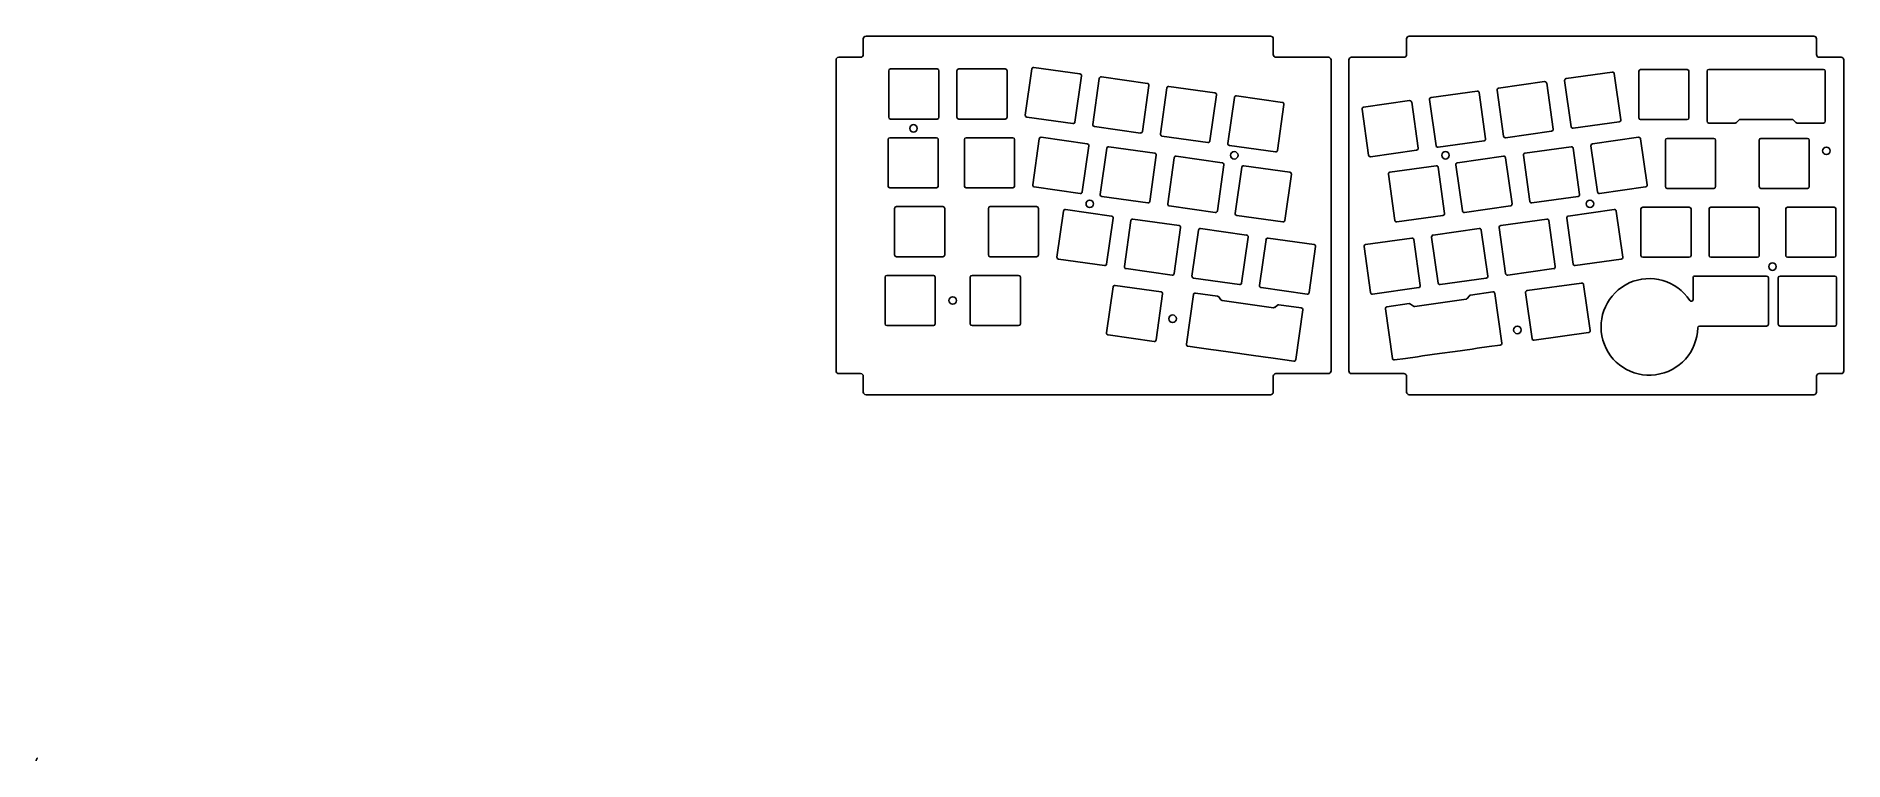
# Model space of a CAD drawing. Header units: millimetres. Extents: x -257 to 248, y -741 to -539.
import ezdxf

# ---------------------------------------------------------------- set-up
doc = ezdxf.new("R2010")
doc.units = ezdxf.units.MM
doc.layers.add('Default', color=7, linetype='Continuous')
doc.layers.add('预设值', color=7, linetype='Continuous')

msp = doc.modelspace()

# ---------------------------------------------------------------- linework, layer by layer
at = {"color": 7, "linetype": 'Continuous'}
for p, q in [((209.51, -548.71), (209.51, -562.21)), ((210.6, -548.21), (210.01, -548.21)), ((217.6, -548.21), (210.6, -548.21)), ((219.04, -548.21), (217.6, -548.21)), ((223.51, -548.21), (219.04, -548.21)), ((228.56, -548.21), (223.51, -548.21)), ((233.04, -548.21), (228.56, -548.21)), ((234.48, -548.21), (233.04, -548.21)), ((241.48, -548.21), (234.48, -548.21)), ((242.06, -548.21), (241.48, -548.21)), ((242.56, -562.21), (242.56, -548.71)), ((210.6, -563.21), (217.39, -563.21)), ((234.68, -563.21), (241.48, -563.21)), ((72.78, -611.62), (66.55, -610.74)), ((149.67, -610.41), (143.44, -611.28)), ((152.18, -624.7), (150.23, -610.83)), ((65.99, -611.17), (64.04, -625.03)), ((96.14, -614.9), (89.9, -614.02)), ((94.61, -629.33), (96.56, -615.46)), ((119.66, -615.13), (121.6, -628.99)), ((126.31, -613.69), (120.08, -614.57)), ((64.46, -625.6), (67.61, -626.04)), ((67.61, -626.04), (70.9, -626.5)), ((143.89, -626.37), (145.32, -626.17)), ((145.32, -626.17), (148.61, -625.7)), ((148.61, -625.7), (151.75, -625.26)), ((70.9, -626.5), (72.32, -626.7)), ((72.32, -626.7), (77.04, -627.36)), ((77.04, -627.36), (81.47, -627.99)), ((81.47, -627.99), (86.19, -628.65)), ((86.19, -628.65), (87.61, -628.85)), ((87.61, -628.85), (90.9, -629.31)), ((90.9, -629.31), (94.05, -629.75)), ((122.17, -629.42), (125.31, -628.98)), ((125.31, -628.98), (128.61, -628.52)), ((128.61, -628.52), (130.03, -628.32)), ((130.03, -628.32), (134.75, -627.65)), ((134.75, -627.65), (139.18, -627.03)), ((139.18, -627.03), (143.89, -626.37))]:
    msp.add_line(p, q, dxfattribs=at)
at = {"layer": 'Default', "color": 7, "linetype": 'Continuous'}
for p, q in [((-26.22, -544.08), (-26.22, -539.68)), ((-25.47, -538.93), (87.57, -538.93)), ((88.32, -539.68), (88.32, -544.08)), ((125.57, -544.08), (125.57, -539.68)), ((126.32, -538.93), (239.36, -538.93)), ((240.11, -539.68), (240.11, -544.08)), ((-33.1, -544.83), (-26.97, -544.83)), ((89.07, -544.83), (103.71, -544.83)), ((110.18, -544.83), (124.82, -544.83)), ((240.86, -544.83), (246.99, -544.83)), ((-33.85, -632.49), (-33.85, -545.58)), ((-19.11, -548.59), (-19.11, -561.59)), ((-5.61, -548.09), (-18.61, -548.09)), ((-5.11, -561.59), (-5.11, -548.59)), ((-0.06, -548.59), (-0.06, -561.59)), ((13.44, -548.09), (0.44, -548.09)), ((13.94, -561.59), (13.94, -548.59)), ((20.85, -548.1), (19.04, -560.98)), ((34.29, -549.49), (21.41, -547.68)), ((32.9, -562.93), (34.71, -550.05)), ((53.15, -552.14), (40.28, -550.33)), ((104.46, -545.58), (104.46, -632.49)), ((109.43, -632.49), (109.43, -545.58)), ((183.03, -548.98), (170.16, -550.79)), ((185.41, -562.28), (183.6, -549.41)), ((190.46, -548.75), (190.46, -561.75)), ((203.96, -548.25), (190.96, -548.25)), ((204.46, -561.75), (204.46, -548.75)), ((247.74, -545.58), (247.74, -632.49)), ((39.71, -550.75), (37.9, -563.63)), ((51.77, -565.57), (53.58, -552.7)), ((58.58, -553.4), (56.77, -566.27)), ((72.02, -554.78), (59.15, -552.97)), ((70.64, -568.22), (72.44, -555.35)), ((145.28, -554.3), (132.41, -556.11)), ((147.66, -567.6), (145.85, -554.72)), ((150.84, -554.02), (152.65, -566.89)), ((164.14, -551.64), (151.27, -553.45)), ((166.52, -564.94), (164.71, -552.07)), ((169.73, -551.35), (171.54, -564.23)), ((77.45, -556.05), (75.64, -568.92)), ((90.89, -557.43), (78.02, -555.62)), ((89.51, -570.87), (91.31, -558)), ((113.12, -559.33), (114.93, -572.2)), ((126.42, -556.96), (113.55, -558.77)), ((128.79, -570.26), (126.99, -557.38)), ((131.99, -556.67), (133.8, -569.55)), ((-18.61, -562.09), (-5.61, -562.09)), ((0.44, -562.09), (13.44, -562.09)), ((19.47, -561.54), (32.34, -563.35)), ((38.33, -564.19), (51.2, -566)), ((153.22, -567.31), (166.09, -565.51)), ((172.11, -564.65), (184.98, -562.84)), ((190.96, -562.25), (203.96, -562.25)), ((209.51, -562.21), (209.51, -562.71)), ((210.01, -563.21), (210.6, -563.21)), ((217.75, -563.07), (218.45, -562.36)), ((218.81, -562.21), (233.27, -562.21)), ((234.33, -563.07), (233.62, -562.36)), ((242.06, -563.21), (241.48, -563.21)), ((242.56, -562.21), (242.56, -562.71)), ((-19.3, -567.83), (-19.3, -580.83)), ((-5.8, -567.33), (-18.8, -567.33)), ((-5.3, -580.83), (-5.3, -567.83)), ((2.04, -567.83), (2.04, -580.83)), ((15.54, -567.33), (2.54, -567.33)), ((16.04, -580.83), (16.04, -567.83)), ((22.91, -567.63), (21.1, -580.51)), ((36.35, -569.02), (23.48, -567.21)), ((34.97, -582.46), (36.78, -569.58)), ((41.78, -570.28), (39.97, -583.16)), ((55.22, -571.67), (42.34, -569.86)), ((57.2, -566.84), (70.07, -568.65)), ((76.07, -569.49), (88.94, -571.3)), ((134.36, -569.97), (147.23, -568.16)), ((171.52, -569.86), (158.65, -571.67)), ((173.89, -583.16), (172.08, -570.28)), ((177.08, -569.58), (178.89, -582.45)), ((190.38, -567.21), (177.51, -569.02)), ((192.76, -580.51), (190.95, -567.63)), ((197.89, -567.99), (197.89, -580.99)), ((211.39, -567.49), (198.39, -567.49)), ((211.89, -580.99), (211.89, -567.99)), ((224.09, -567.99), (224.09, -580.99)), ((237.59, -567.49), (224.59, -567.49)), ((238.09, -580.99), (238.09, -567.99)), ((53.83, -585.11), (55.64, -572.23)), ((60.64, -572.94), (58.83, -585.81)), ((74.08, -574.32), (61.21, -572.51)), ((72.7, -587.76), (74.51, -574.88)), ((79.51, -575.59), (77.7, -588.46)), ((92.95, -576.97), (80.07, -575.16)), ((115.5, -572.63), (128.37, -570.82)), ((133.79, -575.16), (120.92, -576.97)), ((136.16, -588.46), (134.35, -575.59)), ((139.35, -574.88), (141.16, -587.76)), ((152.65, -572.51), (139.78, -574.32)), ((155.03, -585.81), (153.22, -572.93)), ((158.22, -572.23), (160.03, -585.11)), ((91.56, -590.41), (93.37, -577.53)), ((120.49, -577.53), (122.3, -590.41)), ((-18.8, -581.33), (-5.8, -581.33)), ((2.54, -581.33), (15.54, -581.33)), ((21.53, -581.07), (34.4, -582.88)), ((40.39, -583.72), (53.27, -585.53)), ((160.59, -585.53), (173.47, -583.72)), ((179.46, -582.88), (192.33, -581.07)), ((198.39, -581.49), (211.39, -581.49)), ((224.59, -581.49), (237.59, -581.49)), ((-17.49, -587.08), (-17.49, -600.08)), ((-3.99, -586.58), (-16.99, -586.58)), ((-3.49, -600.08), (-3.49, -587.08)), ((8.71, -587.08), (8.71, -600.08)), ((22.21, -586.58), (9.21, -586.58)), ((22.71, -600.08), (22.71, -587.08)), ((29.69, -587.82), (27.89, -600.7)), ((43.13, -589.21), (30.26, -587.4)), ((41.75, -602.65), (43.56, -589.77)), ((48.56, -590.47), (46.75, -603.35)), ((62, -591.86), (49.12, -590.05)), ((59.26, -586.37), (72.13, -588.18)), ((78.12, -589.02), (91, -590.83)), ((122.86, -590.83), (135.74, -589.02)), ((141.73, -588.18), (154.6, -586.37)), ((164.74, -590.05), (151.86, -591.86)), ((167.11, -603.35), (165.3, -590.47)), ((170.3, -589.77), (172.11, -602.64)), ((183.6, -587.4), (170.73, -589.21)), ((185.98, -600.7), (184.17, -587.82)), ((191.04, -587.23), (191.04, -600.23)), ((204.54, -586.73), (191.54, -586.73)), ((205.04, -600.23), (205.04, -587.23)), ((210.09, -587.23), (210.09, -600.23)), ((223.59, -586.73), (210.59, -586.73)), ((224.09, -600.23), (224.09, -587.23)), ((231.52, -587.23), (231.52, -600.23)), ((245.02, -586.73), (232.02, -586.73)), ((245.52, -600.23), (245.52, -587.23)), ((60.61, -605.3), (62.42, -592.42)), ((67.42, -593.13), (65.61, -606)), ((80.86, -594.51), (67.99, -592.7)), ((79.48, -607.95), (81.29, -595.07)), ((86.29, -595.78), (84.48, -608.65)), ((99.73, -597.16), (86.85, -595.35)), ((127.01, -595.35), (114.13, -597.16)), ((129.38, -608.65), (127.57, -595.78)), ((132.57, -595.07), (134.38, -607.95)), ((145.87, -592.7), (133, -594.51)), ((148.25, -606), (146.44, -593.12)), ((151.44, -592.42), (153.25, -605.3)), ((-16.99, -600.58), (-3.99, -600.58)), ((9.21, -600.58), (22.21, -600.58)), ((98.34, -610.6), (100.15, -597.73)), ((113.71, -597.72), (115.52, -610.6)), ((191.54, -600.73), (204.54, -600.73)), ((210.59, -600.73), (223.59, -600.73)), ((232.02, -600.73), (245.02, -600.73)), ((-6.65, -605.81), (-19.65, -605.81)), ((17.16, -605.81), (4.16, -605.81)), ((28.31, -601.26), (41.18, -603.07)), ((47.18, -603.91), (60.05, -605.72)), ((153.81, -605.72), (166.69, -603.91)), ((172.68, -603.07), (185.55, -601.26)), ((206.11, -605.97), (226.17, -605.97)), ((229.92, -605.97), (245.22, -605.97)), ((-20.15, -606.31), (-20.15, -619.31)), ((-6.15, -619.31), (-6.15, -606.31)), ((3.66, -606.31), (3.66, -619.31)), ((17.66, -619.31), (17.66, -606.31)), ((43.55, -609.01), (41.74, -621.88)), ((56.99, -610.39), (44.11, -608.58)), ((55.6, -623.83), (57.41, -610.96)), ((66.04, -606.56), (78.91, -608.37)), ((84.9, -609.22), (97.78, -611.02)), ((116.08, -611.02), (128.96, -609.21)), ((134.95, -608.37), (147.82, -606.56)), ((158.81, -610.62), (160.62, -623.5)), ((174.46, -607.92), (159.23, -610.06)), ((176.84, -621.22), (175.03, -608.34)), ((205.61, -606.47), (205.61, -612.5)), ((226.67, -606.47), (226.67, -619.47)), ((229.42, -619.47), (229.42, -606.47)), ((245.72, -606.47), (245.72, -619.47)), ((73.11, -611.81), (73.71, -612.61)), ((74.04, -612.8), (88.36, -614.82)), ((89.53, -614.12), (88.74, -614.72)), ((126.68, -613.79), (127.48, -614.39)), ((127.85, -614.48), (142.17, -612.47)), ((143.11, -611.48), (142.5, -612.28)), ((-19.65, -619.81), (-6.65, -619.81)), ((4.16, -619.81), (17.16, -619.81)), ((207.4, -619.97), (226.17, -619.97)), ((245.22, -619.97), (229.92, -619.97)), ((42.17, -622.45), (55.04, -624.26)), ((161.18, -623.92), (176.41, -621.78)), ((-26.97, -633.24), (-33.1, -633.24)), ((-26.22, -638.39), (-26.22, -633.99)), ((88.32, -633.99), (88.32, -638.39)), ((103.71, -633.24), (89.07, -633.24)), ((124.82, -633.24), (110.18, -633.24)), ((125.57, -638.39), (125.57, -633.99)), ((240.11, -633.99), (240.11, -638.39)), ((246.99, -633.24), (240.86, -633.24)), ((87.57, -639.14), (-25.47, -639.14)), ((239.36, -639.14), (126.32, -639.14))]:
    msp.add_line(p, q, dxfattribs=at)
for centre in [(-12.2, -564.71), (242.87, -570.98), (77.43, -572.24), (136.44, -572.23), (37.05, -585.8), (176.81, -585.8), (227.8, -603.34), (-1.25, -612.81), (60.19, -617.91), (156.52, -621.03)]:
    msp.add_circle(centre, 1.05, dxfattribs=at)
for centre, radius, start, end in [((-25.47, -539.68), 0.75, 90, 180), ((87.57, -539.68), 0.75, 0, 90), ((126.32, -539.68), 0.75, 90, 180), ((239.36, -539.68), 0.75, 0, 90), ((-33.1, -545.58), 0.75, 90, 180), ((-26.97, -544.08), 0.75, 270, 0), ((89.07, -544.08), 0.75, 180, 270), ((103.71, -545.58), 0.75, 0, 90), ((110.18, -545.58), 0.75, 90, 180), ((124.82, -544.08), 0.75, 270, 0), ((240.86, -544.08), 0.75, 180, 270), ((246.99, -545.58), 0.75, 0, 90), ((-18.61, -548.59), 0.5, 90, 180), ((-5.61, -548.59), 0.5, 0, 90), ((0.44, -548.59), 0.5, 90, 180), ((13.44, -548.59), 0.5, 0, 90), ((21.34, -548.17), 0.5, 82, 172), ((34.22, -549.98), 0.5, 352, 82), ((40.21, -550.82), 0.5, 82, 172), ((183.1, -549.48), 0.5, 8, 98), ((190.96, -548.75), 0.5, 90, 180), ((203.96, -548.75), 0.5, 0, 90), ((210.01, -548.71), 0.5, 90, 180), ((242.06, -548.71), 0.5, 0, 90), ((53.08, -552.63), 0.5, 352, 82), ((59.08, -553.47), 0.5, 82, 172), ((71.95, -555.28), 0.5, 352, 82), ((145.35, -554.79), 0.5, 8, 98), ((151.34, -553.95), 0.5, 98, 188), ((164.21, -552.14), 0.5, 8, 98), ((170.23, -551.28), 0.5, 98, 188), ((77.95, -556.12), 0.5, 82, 172), ((90.82, -557.93), 0.5, 352, 82), ((113.62, -559.26), 0.5, 98, 188), ((126.49, -557.45), 0.5, 8, 98), ((132.48, -556.6), 0.5, 98, 188), ((-18.61, -561.59), 0.5, 180, 270), ((-5.61, -561.59), 0.5, 270, 0), ((0.44, -561.59), 0.5, 180, 270), ((13.44, -561.59), 0.5, 270, 0), ((19.53, -561.05), 0.5, 172, 262), ((32.41, -562.86), 0.5, 262, 352), ((38.4, -563.7), 0.5, 172, 262), ((51.27, -565.5), 0.5, 262, 352), ((166.02, -565.01), 0.5, 278, 8), ((172.04, -564.16), 0.5, 188, 278), ((184.91, -562.35), 0.5, 278, 8), ((190.96, -561.75), 0.5, 180, 270), ((203.96, -561.75), 0.5, 270, 0), ((210.01, -562.71), 0.5, 180, 270), ((217.39, -562.71), 0.5, 270, 315), ((218.81, -562.71), 0.5, 90, 135), ((233.27, -562.71), 0.5, 45, 90), ((234.68, -562.71), 0.5, 225, 270), ((242.06, -562.71), 0.5, 270, 0), ((-18.8, -567.83), 0.5, 90, 180), ((-5.8, -567.83), 0.5, 0, 90), ((2.54, -567.83), 0.5, 90, 180), ((15.54, -567.83), 0.5, 0, 90), ((23.41, -567.7), 0.5, 82, 172), ((36.28, -569.51), 0.5, 352, 82), ((42.27, -570.35), 0.5, 82, 172), ((57.27, -566.34), 0.5, 172, 262), ((70.14, -568.15), 0.5, 262, 352), ((76.14, -568.99), 0.5, 172, 262), ((128.3, -570.32), 0.5, 278, 8), ((134.29, -569.48), 0.5, 188, 278), ((147.16, -567.67), 0.5, 278, 8), ((153.15, -566.82), 0.5, 188, 278), ((171.59, -570.35), 0.5, 8, 98), ((177.58, -569.51), 0.5, 98, 188), ((190.45, -567.7), 0.5, 8, 98), ((198.39, -567.99), 0.5, 90, 180), ((211.39, -567.99), 0.5, 0, 90), ((224.59, -567.99), 0.5, 90, 180), ((237.59, -567.99), 0.5, 0, 90), ((55.15, -572.16), 0.5, 352, 82), ((61.14, -573), 0.5, 82, 172), ((74.01, -574.81), 0.5, 352, 82), ((80, -575.66), 0.5, 82, 172), ((89.01, -570.8), 0.5, 262, 352), ((115.43, -572.13), 0.5, 188, 278), ((133.86, -575.66), 0.5, 8, 98), ((139.85, -574.81), 0.5, 98, 188), ((152.72, -573), 0.5, 8, 98), ((158.71, -572.16), 0.5, 98, 188), ((21.6, -580.58), 0.5, 172, 262), ((92.88, -577.47), 0.5, 352, 82), ((120.98, -577.46), 0.5, 98, 188), ((192.26, -580.58), 0.5, 278, 8), ((-18.8, -580.83), 0.5, 180, 270), ((-5.8, -580.83), 0.5, 270, 0), ((2.54, -580.83), 0.5, 180, 270), ((15.54, -580.83), 0.5, 270, 0), ((34.47, -582.39), 0.5, 262, 352), ((40.46, -583.23), 0.5, 172, 262), ((53.34, -585.04), 0.5, 262, 352), ((59.33, -585.88), 0.5, 172, 262), ((154.53, -585.88), 0.5, 278, 8), ((160.52, -585.04), 0.5, 188, 278), ((173.4, -583.23), 0.5, 278, 8), ((179.39, -582.38), 0.5, 188, 278), ((198.39, -580.99), 0.5, 180, 270), ((211.39, -580.99), 0.5, 270, 0), ((224.59, -580.99), 0.5, 180, 270), ((237.59, -580.99), 0.5, 270, 0), ((-16.99, -587.08), 0.5, 90, 180), ((-3.99, -587.08), 0.5, 0, 90), ((9.21, -587.08), 0.5, 90, 180), ((22.21, -587.08), 0.5, 0, 90), ((30.19, -587.89), 0.5, 82, 172), ((43.06, -589.7), 0.5, 352, 82), ((49.05, -590.54), 0.5, 82, 172), ((72.2, -587.69), 0.5, 262, 352), ((78.19, -588.53), 0.5, 172, 262), ((91.07, -590.34), 0.5, 262, 352), ((122.79, -590.34), 0.5, 188, 278), ((135.67, -588.53), 0.5, 278, 8), ((141.66, -587.69), 0.5, 188, 278), ((164.81, -590.54), 0.5, 8, 98), ((170.8, -589.7), 0.5, 98, 188), ((183.67, -587.89), 0.5, 8, 98), ((191.54, -587.23), 0.5, 90, 180), ((204.54, -587.23), 0.5, 0, 90), ((210.59, -587.23), 0.5, 90, 180), ((223.59, -587.23), 0.5, 0, 90), ((232.02, -587.23), 0.5, 90, 180), ((245.02, -587.23), 0.5, 0, 90), ((61.93, -592.35), 0.5, 352, 82), ((67.92, -593.2), 0.5, 82, 172), ((80.79, -595), 0.5, 352, 82), ((86.78, -595.85), 0.5, 82, 172), ((127.08, -595.85), 0.5, 8, 98), ((133.07, -595), 0.5, 98, 188), ((145.94, -593.19), 0.5, 8, 98), ((151.93, -592.35), 0.5, 98, 188), ((-16.99, -600.08), 0.5, 180, 270), ((-3.99, -600.08), 0.5, 270, 0), ((9.21, -600.08), 0.5, 180, 270), ((22.21, -600.08), 0.5, 270, 0), ((28.38, -600.77), 0.5, 172, 262), ((99.66, -597.66), 0.5, 352, 82), ((114.2, -597.65), 0.5, 98, 188), ((185.48, -600.77), 0.5, 278, 8), ((191.54, -600.23), 0.5, 180, 270), ((204.54, -600.23), 0.5, 270, 0), ((210.59, -600.23), 0.5, 180, 270), ((223.59, -600.23), 0.5, 270, 0), ((232.02, -600.23), 0.5, 180, 270), ((245.02, -600.23), 0.5, 270, 0), ((-19.65, -606.31), 0.5, 90, 180), ((-6.65, -606.31), 0.5, 0, 90), ((4.16, -606.31), 0.5, 90, 180), ((17.16, -606.31), 0.5, 0, 90), ((41.25, -602.58), 0.5, 262, 352), ((47.24, -603.42), 0.5, 172, 262), ((60.12, -605.23), 0.5, 262, 352), ((66.11, -606.07), 0.5, 172, 262), ((147.75, -606.07), 0.5, 278, 8), ((153.74, -605.23), 0.5, 188, 278), ((166.62, -603.42), 0.5, 278, 8), ((172.61, -602.57), 0.5, 188, 278), ((206.11, -606.47), 0.5, 90.0004, 180.0004), ((226.17, -606.47), 0.5, 0.0004, 90.0004), ((229.92, -606.47), 0.5, 90, 180), ((245.22, -606.47), 0.5, 0, 90), ((44.04, -609.08), 0.5, 82, 172), ((56.92, -610.89), 0.5, 352, 82), ((66.48, -611.24), 0.5, 82, 172), ((78.98, -607.88), 0.5, 262, 352), ((84.97, -608.72), 0.5, 172, 262), ((97.85, -610.53), 0.5, 262, 352), ((116.01, -610.53), 0.5, 188, 278), ((128.89, -608.72), 0.5, 278, 8), ((134.88, -607.88), 0.5, 188, 278), ((149.74, -610.9), 0.5, 8, 98), ((159.3, -610.55), 0.5, 98.0031, 188.0031), ((174.53, -608.41), 0.5, 8.0031, 98.0031), ((193.4, -620.18), 13.5, 33.2597, 358.834), ((72.71, -612.11), 0.5, 37, 82), ((74.11, -612.31), 0.5, 217, 262), ((88.43, -614.32), 0.5, 262, 307), ((89.83, -614.52), 0.5, 82, 127), ((96.07, -615.39), 0.5, 352, 82), ((120.15, -615.06), 0.5, 98, 188), ((126.38, -614.19), 0.5, 53, 98), ((127.78, -613.99), 0.5, 233, 278), ((142.1, -611.98), 0.5, 278, 323), ((143.51, -611.78), 0.5, 98, 143), ((205.11, -612.5), 0.5, 213.2597, 0.0004), ((-19.65, -619.31), 0.5, 180, 270), ((-6.65, -619.31), 0.5, 270, 0), ((4.16, -619.31), 0.5, 180, 270), ((17.16, -619.31), 0.5, 270, 0), ((176.34, -621.29), 0.5, 278.0031, 8.0031), ((207.4, -620.47), 0.5, 90.0004, 178.834), ((226.17, -619.47), 0.5, 270.0004, 0.0004), ((229.92, -619.47), 0.5, 180, 270), ((245.22, -619.47), 0.5, 270, 0), ((42.24, -621.95), 0.5, 172, 262), ((55.11, -623.76), 0.5, 262, 352), ((64.53, -625.1), 0.5, 172, 262), ((151.69, -624.77), 0.5, 278, 8), ((161.11, -623.43), 0.5, 188.0031, 278.0031), ((94.12, -629.26), 0.5, 262, 352), ((122.1, -628.93), 0.5, 188, 278), ((-33.1, -632.49), 0.75, 180, 270), ((-26.97, -633.99), 0.75, 0, 90), ((89.07, -633.99), 0.75, 90, 180), ((103.71, -632.49), 0.75, 270, 0), ((110.18, -632.49), 0.75, 180, 270), ((124.82, -633.99), 0.75, 0, 90), ((240.86, -633.99), 0.75, 90, 180), ((246.99, -632.49), 0.75, 270, 0), ((-25.47, -638.39), 0.75, 180, 270), ((87.57, -638.39), 0.75, 270, 0), ((126.32, -638.39), 0.75, 180, 270), ((239.36, -638.39), 0.75, 270, 0)]:
    msp.add_arc(centre, radius, start, end, dxfattribs=at)
at = {"layer": '预设值', "color": 7, "linetype": 'Continuous'}
msp.add_rational_spline([(-256.99, -740.68), (-257.27, -741.02), (-257.33, -741.46)], [1, 0.962544874843, 1], degree=2, dxfattribs=at)

doc.saveas('drawing.dxf')
